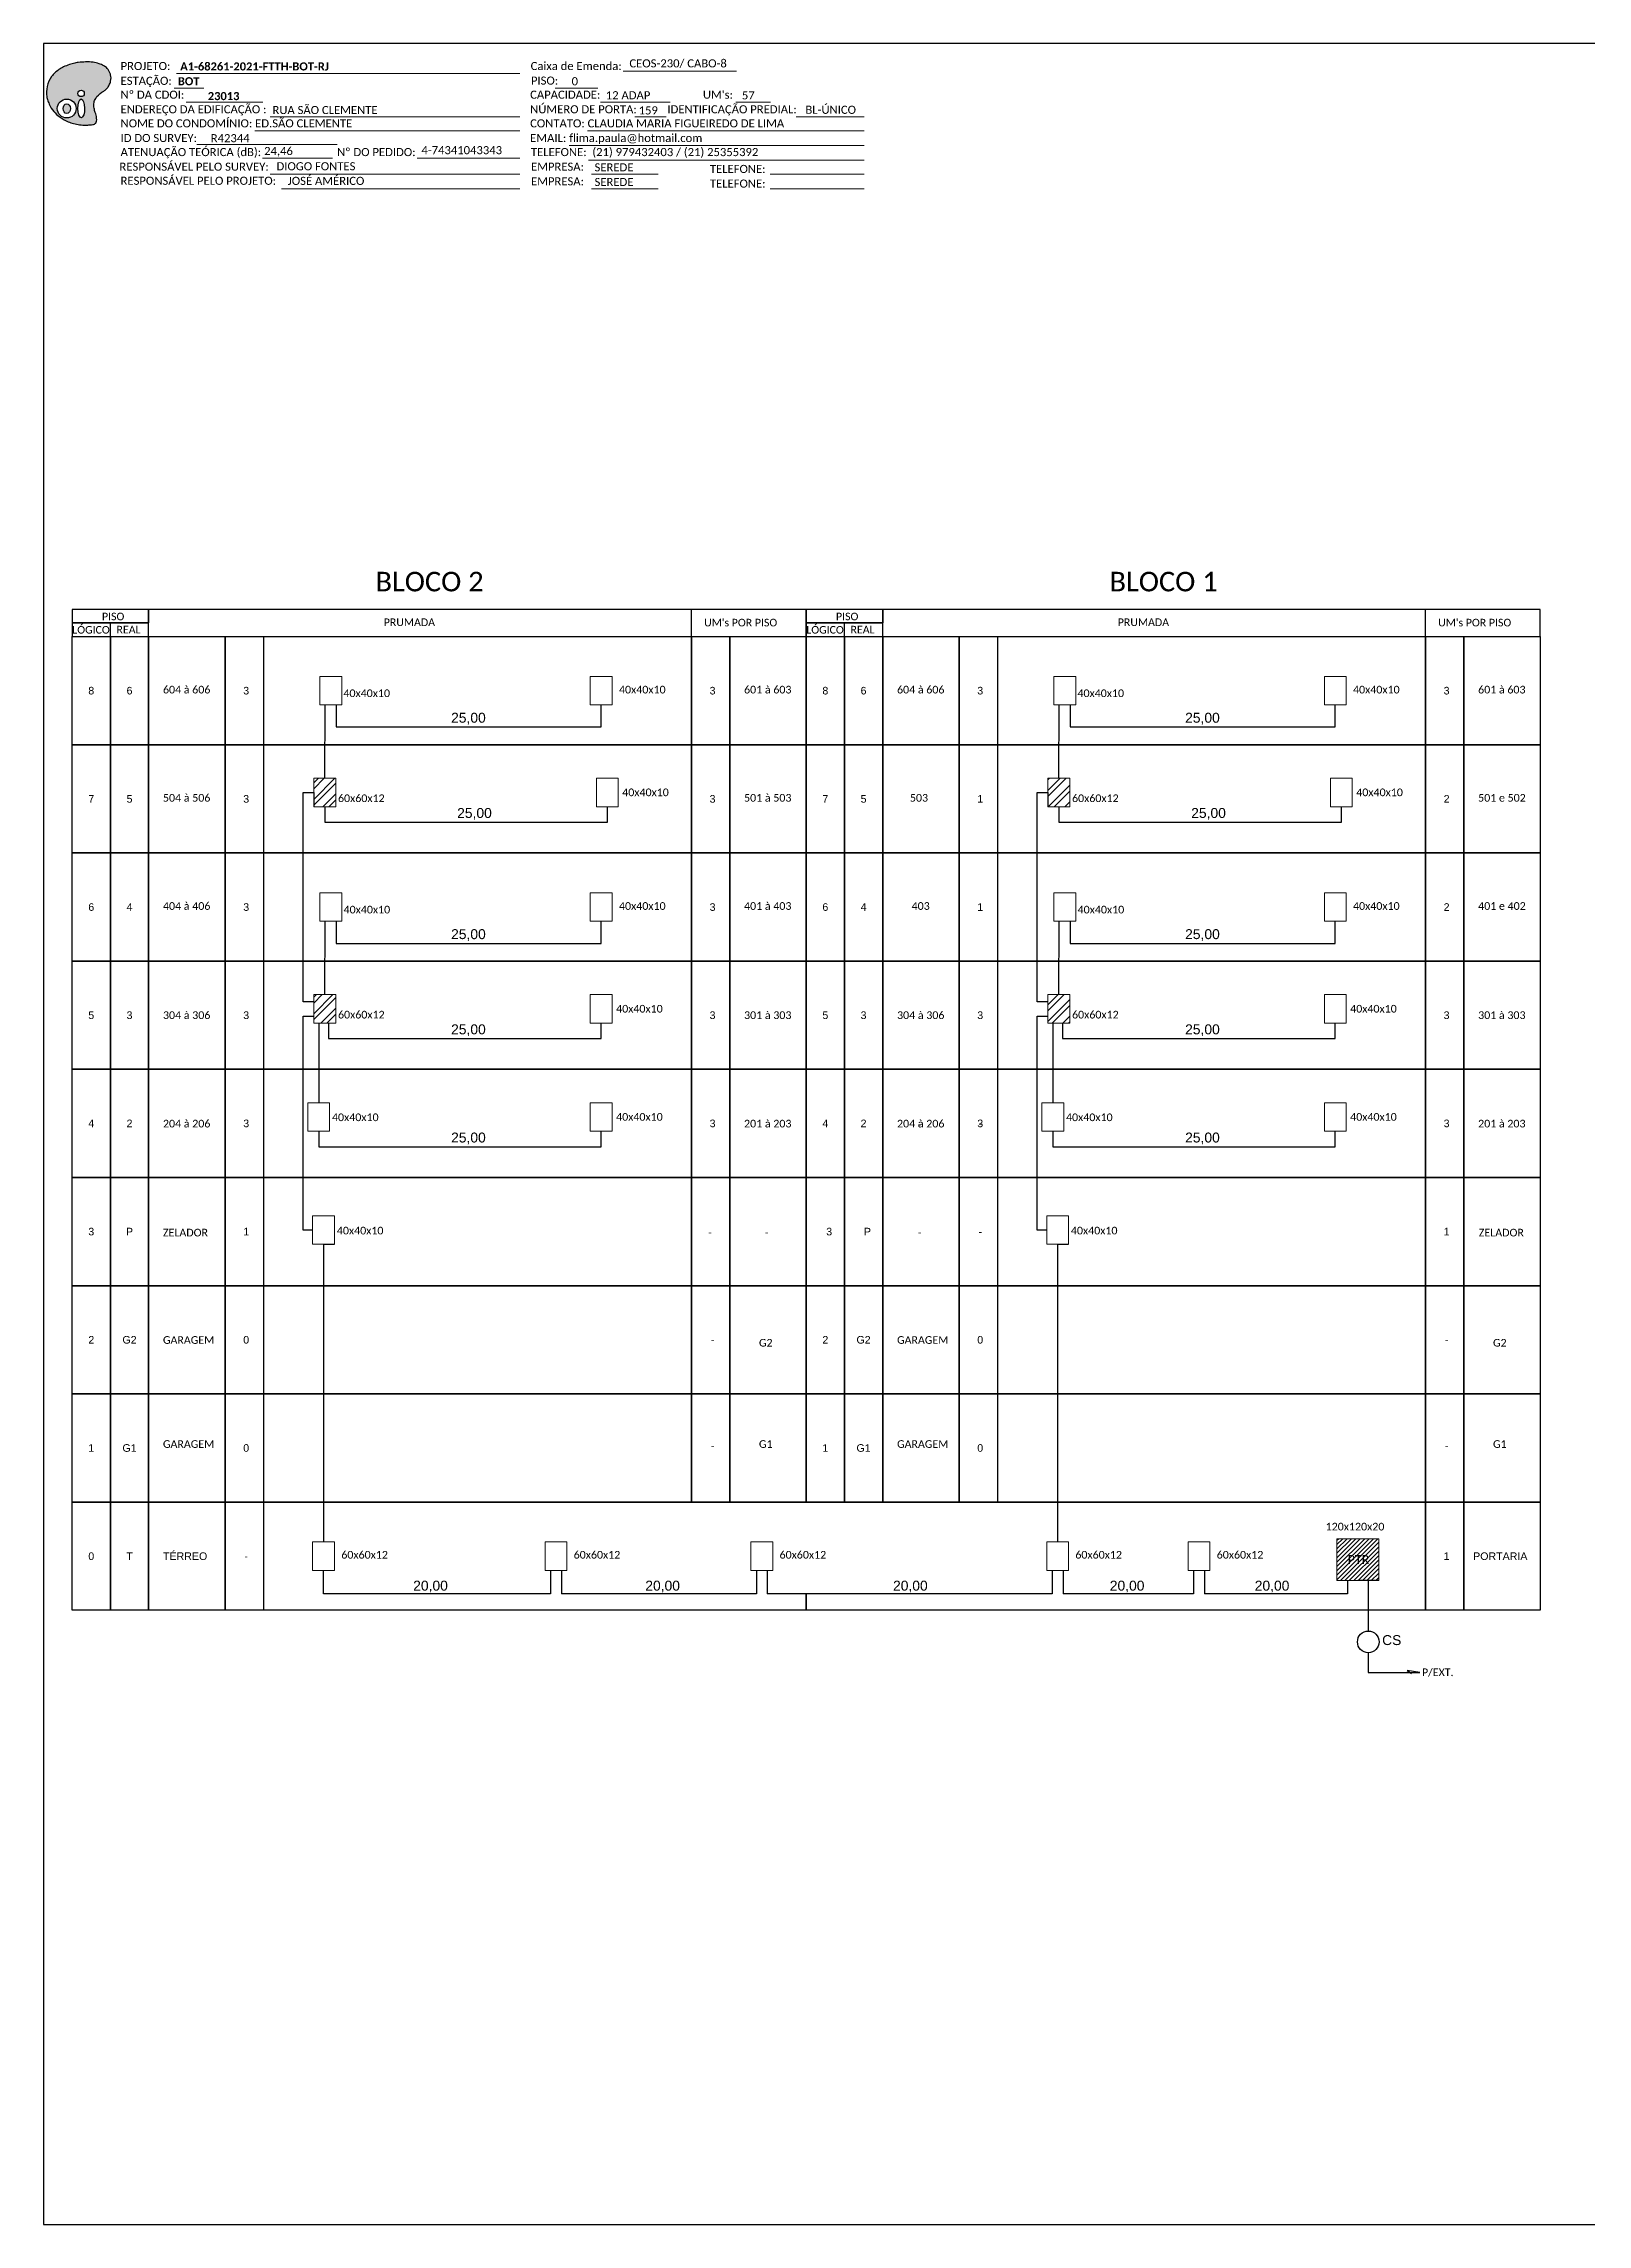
# Model space of a CAD drawing. Header units: metres. Extents: x -553 to 1164, y 1114 to 1708.
# Drawn here: x 323 to 743, y 1114 to 1708 of the extents above; entities that cross this region are included whole.
import ezdxf
from ezdxf.enums import TextEntityAlignment as Align

# ---------------------------------------------------------------- set-up
doc = ezdxf.new("R2010")
doc.units = ezdxf.units.M
doc.styles.add('ARIAL', font='arial.ttf')
doc.styles.add('WMF-Calibri0', font='calibri.ttf')
doc.styles.add('WMF-Calibri1', font='calibrib.ttf')
pattern_1 = [(45, (0, 0), (-2.245064, 2.245064), []), (45, (0, 1.5875), (-2.245064, 2.245064), [])]

# ---------------------------------------------------------------- blocks, each defined once
blk = doc.blocks.new('OI')
h = blk.add_hatch(color=40)
edge = h.paths.add_edge_path()
edge.add_spline(control_points=[(4.35, -0.67), (3.92, -0.99), (3.26, -1.5), (2.81, -2.59), (2.9, -3.5), (3.06, -4.27), (3.31, -4.85), (3.37, -5.39), (3.4, -5.88), (3.2, -6.4), (2.54, -6.61), (1.65, -6.63), (0.55, -6.67), (-0.56, -6.42), (-1.61, -6.14), (-2.77, -5.61), (-3.92, -4.77), (-4.89, -3.7), (-5.34, -2.65), (-5.6, -1.94), (-5.85, -0.96), (-5.71, 0.47), (-5.1, 2.02), (-4.14, 3.02), (-3.3, 3.61), (-2.37, 4.16), (-1.36, 4.44), (-0.56, 4.7), (0.79, 4.85), (2.24, 4.97), (3.79, 4.57), (4.67, 4.21), (5.44, 3.65), (5.76, 2.99), (6.03, 2.21), (6.01, 1.46), (5.72, 0.64), (5.31, 0.08), (4.88, -0.38), (4.51, -0.55), (4.35, -0.67)], knot_values=[0, 0, 0, 0, 1.60434, 2.417191, 3.427595, 4.282808, 4.776746, 5.304182, 5.888771, 6.258406, 6.858137, 7.79129, 8.986195, 10.124242, 11.187857, 12.242908, 13.953784, 15.414161, 16.515391, 17.349188, 17.675853, 19.552021, 21.515531, 22.568638, 23.63245, 24.621084, 25.782718, 26.745347, 27.142653, 29.870543, 31.004649, 31.921532, 32.709589, 33.801391, 34.042471, 35.192333, 35.971461, 36.628871, 37.254359, 37.836911, 37.836911, 37.836911, 37.836911], degree=3, periodic=0)
h.paths.add_polyline_path([(1.13, -0.87, -1), (-0.04, -0.87, -1)], flags=16)
edge = h.paths.add_edge_path(flags=16)
edge.add_ellipse((0.56, -3.59), major_axis=(-0.02, 1.71), ratio=0.361305, start_angle=0, end_angle=360)
h.paths.add_polyline_path([(-0.36, -3.62, -1), (-3.8, -3.62, -1)], flags=16)
edge = h.paths.add_edge_path(flags=0)
edge.add_ellipse((-2.08, -3.62), major_axis=(0, 0.885), ratio=0.758294, start_angle=0, end_angle=360)
at = {"color": 40}
for centre, radius in [((-2.08, -3.62), 1.72), ((0.54, -0.87), 0.587)]:
    blk.add_circle(centre, radius, dxfattribs=at)
blk.add_ellipse((-2.08, -3.62), major_axis=(0, 0.885), ratio=0.758294, start_param=-3.141592653589792, end_param=3.141592653589792, dxfattribs=at)
blk.add_ellipse((0.56, -3.59), major_axis=(-0.02, 1.71), ratio=0.361305, dxfattribs=at)
at = {"color": 40, "start_tangent": (-0.800898, -0.598801), "end_tangent": (-0.800898, -0.598801)}
blk.add_spline([(4.35, -0.67), (3.2, -1.78), (2.9, -2.54), (2.92, -3.55), (3.12, -4.38), (3.28, -4.85), (3.37, -5.37), (3.35, -5.95), (3.2, -6.29), (2.66, -6.55), (1.73, -6.63), (0.54, -6.62), (-0.58, -6.41), (-1.6, -6.11), (-2.56, -5.67), (-3.95, -4.67), (-4.89, -3.56), (-5.37, -2.56), (-5.64, -1.78), (-5.72, -1.46), (-5.63, 0.42), (-4.84, 2.22), (-4.13, 2.99), (-3.27, 3.62), (-2.4, 4.09), (-1.3, 4.47), (-0.37, 4.72), (0.02, 4.77), (2.75, 4.8), (3.85, 4.53), (4.69, 4.16), (5.31, 3.68), (5.85, 2.73), (5.93, 2.5), (5.94, 1.35), (5.67, 0.62), (5.29, 0.08), (4.84, -0.36), (4.35, -0.67)], degree=3, dxfattribs=at)

msp = doc.modelspace()

# ---------------------------------------------------------------- hatches: boundary and pattern name
h = msp.add_hatch()
h.set_pattern_fill('STEEL', color=1, style=0)
h.set_pattern_definition(pattern_1)
h.paths.add_polyline_path([(396.36, 1500.51), (402.32, 1500.51), (402.32, 1508.27), (396.36, 1508.27)])
h = msp.add_hatch()
h.set_pattern_fill('STEEL', color=1, style=0)
h.set_pattern_definition(pattern_1)
h.paths.add_polyline_path([(596.3, 1500.51), (602.26, 1500.51), (602.26, 1508.27), (596.3, 1508.27)])
h = msp.add_hatch()
h.set_pattern_fill('STEEL', color=1, style=0)
h.set_pattern_definition(pattern_1)
h.paths.add_polyline_path([(402.32, 1449.33), (396.36, 1449.33), (396.36, 1441.57), (402.32, 1441.57)])
h = msp.add_hatch()
h.set_pattern_fill('STEEL', color=1, style=0)
h.set_pattern_definition(pattern_1)
h.paths.add_polyline_path([(596.3, 1441.57), (602.26, 1441.57), (602.26, 1449.33), (596.3, 1449.33)])
h = msp.add_hatch()
h.set_pattern_fill('ANSI31', color=1, scale=6.77387, style=0)
h.set_pattern_definition([(45, (474.4742, 1006.79), (-0.5987311, 0.5987311), [])])
h.paths.add_polyline_path([(686.42, 1301.13), (675.04, 1301.13), (675.04, 1289.75), (686.42, 1289.75)])
h.paths.add_polyline_path([(677.35, 1293.6), (684.51, 1293.6), (684.51, 1297.26), (677.35, 1297.26)], flags=24)

# ---------------------------------------------------------------- linework, layer by layer
at = {"color": 7}
msp.add_lwpolyline([(322.75, 1114.37), (1163.75, 1114.37), (1163.75, 1708.37), (322.75, 1708.37)], close=True, dxfattribs=at)
at = {"lineweight": 0}
for points in [[(358.97, 1700.25), (452.48, 1700.25)], [(480.58, 1700.86), (511.52, 1700.86)], [(358.34, 1696.22), (366.4, 1696.22)], [(462.07, 1696.27), (473.74, 1696.27)], [(384.47, 1688.46), (452.48, 1688.46)], [(474.44, 1692.44), (493.37, 1692.44)], [(380.27, 1684.63), (452.48, 1684.63)], [(470.89, 1684.63), (546.25, 1684.63)], [(364.47, 1680.85), (402.68, 1680.85)], [(465.92, 1680.64), (546.25, 1680.64)], [(471.19, 1676.66), (546.25, 1676.66)]]:
    msp.add_lwpolyline(points, dxfattribs=at)
at = {"color": 7, "lineweight": 0}
for points in [[(361.61, 1692.44), (382.5, 1692.44)], [(483.77, 1688.46), (492.32, 1688.46)], [(511.29, 1692.44), (520.72, 1692.44)], [(527.71, 1688.46), (546.21, 1688.46)], [(382.36, 1677.2), (401.45, 1677.2)], [(424.49, 1677.2), (452.5, 1677.2)], [(384.47, 1672.83), (452.48, 1672.83)], [(471.94, 1672.83), (490.15, 1672.83)], [(520.68, 1672.83), (546.25, 1672.83)], [(387.53, 1668.84), (452.48, 1668.84)], [(471.94, 1668.84), (490.15, 1668.84)], [(520.68, 1668.84), (546.25, 1668.84)]]:
    msp.add_lwpolyline(points, dxfattribs=at)
at = {"color": 0}
for points in [[(330.53, 1550.57), (351.36, 1550.57), (351.36, 1554.27), (330.53, 1554.27)], [(330.53, 1546.87), (351.36, 1546.87), (351.36, 1550.57), (330.53, 1550.57)], [(530.47, 1550.57), (551.3, 1550.57), (551.3, 1554.27), (530.47, 1554.27)], [(530.47, 1546.87), (551.3, 1546.87), (551.3, 1550.57), (530.47, 1550.57)]]:
    msp.add_lwpolyline(points, close=True, dxfattribs=at)
for points in [[(340.94, 1546.87), (340.94, 1550.57)], [(351.36, 1546.87), (530.47, 1546.87), (530.47, 1554.27), (351.36, 1554.27), (351.36, 1554.27), (351.36, 1550.57)], [(499.21, 1546.87), (499.21, 1554.27)], [(540.88, 1546.87), (540.88, 1550.57)], [(551.3, 1546.87), (730.41, 1546.87), (730.41, 1554.27), (551.3, 1554.27), (551.3, 1554.27), (551.3, 1550.57)], [(699.15, 1546.87), (699.15, 1554.27)], [(402.45, 1528.26), (402.45, 1522.24), (474.64, 1522.24), (474.64, 1528.26)], [(602.39, 1528.26), (602.39, 1522.24), (674.58, 1522.24), (674.58, 1528.26)], [(399.34, 1500.51), (399.34, 1496.3), (476.3, 1496.3), (476.3, 1500.51)], [(599.28, 1500.51), (599.28, 1496.3), (676.24, 1496.3), (676.24, 1500.51)], [(402.45, 1469.32), (402.45, 1463.3), (474.64, 1463.3), (474.64, 1469.32)], [(602.39, 1469.32), (602.39, 1463.3), (674.58, 1463.3), (674.58, 1469.32)], [(400.33, 1441.57), (400.33, 1437.36), (474.64, 1437.36), (474.64, 1441.57)], [(600.28, 1441.57), (600.28, 1437.36), (674.58, 1437.36), (674.58, 1441.57)], [(397.68, 1412.1), (397.68, 1407.9), (474.64, 1407.9), (474.64, 1412.1)], [(597.62, 1412.1), (597.62, 1407.9), (674.58, 1407.9), (674.58, 1412.1)], [(399.01, 1381.33), (401.99, 1381.33)], [(598.95, 1381.33), (601.93, 1381.33)], [(499.22, 1281.64), (351.36, 1281.64), (351.36, 1311.11), (499.22, 1311.11)], [(499.22, 1311.11), (509.64, 1311.11)], [(509.64, 1311.11), (530.47, 1311.11)], [(530.47, 1311.11), (540.88, 1311.11)], [(540.88, 1311.11), (551.3, 1311.11)], [(551.3, 1311.11), (699.16, 1311.11), (699.16, 1281.64), (551.3, 1281.64)], [(551.3, 1311.11), (572.13, 1311.11)], [(572.13, 1311.11), (582.54, 1311.11)], [(530.47, 1286.15), (530.47, 1281.64), (509.64, 1281.64)], [(540.88, 1281.64), (530.47, 1281.64), (530.47, 1286.15)], [(509.64, 1281.64), (499.22, 1281.64)], [(551.3, 1281.64), (540.88, 1281.64)], [(572.13, 1281.64), (551.3, 1281.64)], [(582.54, 1281.64), (572.13, 1281.64)]]:
    msp.add_lwpolyline(points)
for points in [[(330.53, 1546.87), (340.94, 1546.87), (340.94, 1517.4), (330.53, 1517.4)], [(340.94, 1546.87), (351.36, 1546.87), (351.36, 1517.4), (340.94, 1517.4)], [(351.36, 1546.87), (499.22, 1546.87), (499.22, 1517.4), (351.36, 1517.4)], [(351.36, 1546.87), (372.19, 1546.87), (372.19, 1517.4), (351.36, 1517.4)], [(372.19, 1546.87), (382.6, 1546.87), (382.6, 1517.4), (372.19, 1517.4)], [(499.22, 1546.87), (509.64, 1546.87), (509.64, 1517.4), (499.22, 1517.4)], [(509.64, 1546.87), (530.47, 1546.87), (530.47, 1517.4), (509.64, 1517.4)], [(530.47, 1546.87), (540.88, 1546.87), (540.88, 1517.4), (530.47, 1517.4)], [(540.88, 1546.87), (551.3, 1546.87), (551.3, 1517.4), (540.88, 1517.4)], [(551.3, 1546.87), (699.16, 1546.87), (699.16, 1517.4), (551.3, 1517.4)], [(551.3, 1546.87), (572.13, 1546.87), (572.13, 1517.4), (551.3, 1517.4)], [(572.13, 1546.87), (582.54, 1546.87), (582.54, 1517.4), (572.13, 1517.4)], [(699.16, 1546.87), (709.58, 1546.87), (709.58, 1517.4), (699.16, 1517.4)], [(709.58, 1546.87), (730.41, 1546.87), (730.41, 1517.4), (709.58, 1517.4)], [(330.53, 1517.4), (340.94, 1517.4), (340.94, 1487.93), (330.53, 1487.93)], [(340.94, 1517.4), (351.36, 1517.4), (351.36, 1487.93), (340.94, 1487.93)], [(351.36, 1517.4), (499.22, 1517.4), (499.22, 1487.93), (351.36, 1487.93)], [(351.36, 1517.4), (372.19, 1517.4), (372.19, 1487.93), (351.36, 1487.93)], [(372.19, 1517.4), (382.6, 1517.4), (382.6, 1487.93), (372.19, 1487.93)], [(499.22, 1517.4), (509.64, 1517.4), (509.64, 1487.93), (499.22, 1487.93)], [(509.64, 1517.4), (530.47, 1517.4), (530.47, 1487.93), (509.64, 1487.93)], [(530.47, 1517.4), (540.88, 1517.4), (540.88, 1487.93), (530.47, 1487.93)], [(540.88, 1517.4), (551.3, 1517.4), (551.3, 1487.93), (540.88, 1487.93)], [(551.3, 1517.4), (699.16, 1517.4), (699.16, 1487.93), (551.3, 1487.93)], [(551.3, 1517.4), (572.13, 1517.4), (572.13, 1487.93), (551.3, 1487.93)], [(572.13, 1517.4), (582.54, 1517.4), (582.54, 1487.93), (572.13, 1487.93)], [(699.16, 1517.4), (709.58, 1517.4), (709.58, 1487.93), (699.16, 1487.93)], [(709.58, 1517.4), (730.41, 1517.4), (730.41, 1487.93), (709.58, 1487.93)], [(330.53, 1487.93), (340.94, 1487.93), (340.94, 1458.46), (330.53, 1458.46)], [(340.94, 1487.93), (351.36, 1487.93), (351.36, 1458.46), (340.94, 1458.46)], [(351.36, 1487.93), (499.22, 1487.93), (499.22, 1458.46), (351.36, 1458.46)], [(351.36, 1487.93), (372.19, 1487.93), (372.19, 1458.46), (351.36, 1458.46)], [(372.19, 1487.93), (382.6, 1487.93), (382.6, 1458.46), (372.19, 1458.46)], [(499.22, 1487.93), (509.64, 1487.93), (509.64, 1458.46), (499.22, 1458.46)], [(509.64, 1487.93), (530.47, 1487.93), (530.47, 1458.46), (509.64, 1458.46)], [(530.47, 1487.93), (540.88, 1487.93), (540.88, 1458.46), (530.47, 1458.46)], [(540.88, 1487.93), (551.3, 1487.93), (551.3, 1458.46), (540.88, 1458.46)], [(551.3, 1487.93), (699.16, 1487.93), (699.16, 1458.46), (551.3, 1458.46)], [(551.3, 1487.93), (572.13, 1487.93), (572.13, 1458.46), (551.3, 1458.46)], [(572.13, 1487.93), (582.54, 1487.93), (582.54, 1458.46), (572.13, 1458.46)], [(699.16, 1487.93), (709.58, 1487.93), (709.58, 1458.46), (699.16, 1458.46)], [(709.58, 1487.93), (730.41, 1487.93), (730.41, 1458.46), (709.58, 1458.46)], [(330.53, 1458.46), (340.94, 1458.46), (340.94, 1428.99), (330.53, 1428.99)], [(340.94, 1458.46), (351.36, 1458.46), (351.36, 1428.99), (340.94, 1428.99)], [(351.36, 1458.46), (499.22, 1458.46), (499.22, 1428.99), (351.36, 1428.99)], [(351.36, 1458.46), (372.19, 1458.46), (372.19, 1428.99), (351.36, 1428.99)], [(372.19, 1458.46), (382.6, 1458.46), (382.6, 1428.99), (372.19, 1428.99)], [(499.22, 1458.46), (509.64, 1458.46), (509.64, 1428.99), (499.22, 1428.99)], [(509.64, 1458.46), (530.47, 1458.46), (530.47, 1428.99), (509.64, 1428.99)], [(530.47, 1458.46), (540.88, 1458.46), (540.88, 1428.99), (530.47, 1428.99)], [(540.88, 1458.46), (551.3, 1458.46), (551.3, 1428.99), (540.88, 1428.99)], [(551.3, 1458.46), (699.16, 1458.46), (699.16, 1428.99), (551.3, 1428.99)], [(551.3, 1458.46), (572.13, 1458.46), (572.13, 1428.99), (551.3, 1428.99)], [(572.13, 1458.46), (582.54, 1458.46), (582.54, 1428.99), (572.13, 1428.99)], [(699.16, 1458.46), (709.58, 1458.46), (709.58, 1428.99), (699.16, 1428.99)], [(709.58, 1458.46), (730.41, 1458.46), (730.41, 1428.99), (709.58, 1428.99)], [(330.53, 1428.99), (340.94, 1428.99), (340.94, 1399.52), (330.53, 1399.52)], [(340.94, 1428.99), (351.36, 1428.99), (351.36, 1399.52), (340.94, 1399.52)], [(351.36, 1428.99), (499.22, 1428.99), (499.22, 1399.52), (351.36, 1399.52)], [(351.36, 1428.99), (372.19, 1428.99), (372.19, 1399.52), (351.36, 1399.52)], [(372.19, 1428.99), (382.6, 1428.99), (382.6, 1399.52), (372.19, 1399.52)], [(499.22, 1428.99), (509.64, 1428.99), (509.64, 1399.52), (499.22, 1399.52)], [(509.64, 1428.99), (530.47, 1428.99), (530.47, 1399.52), (509.64, 1399.52)], [(530.47, 1428.99), (540.88, 1428.99), (540.88, 1399.52), (530.47, 1399.52)], [(540.88, 1428.99), (551.3, 1428.99), (551.3, 1399.52), (540.88, 1399.52)], [(551.3, 1428.99), (699.16, 1428.99), (699.16, 1399.52), (551.3, 1399.52)], [(551.3, 1428.99), (572.13, 1428.99), (572.13, 1399.52), (551.3, 1399.52)], [(572.13, 1428.99), (582.54, 1428.99), (582.54, 1399.52), (572.13, 1399.52)], [(699.16, 1428.99), (709.58, 1428.99), (709.58, 1399.52), (699.16, 1399.52)], [(709.58, 1428.99), (730.41, 1428.99), (730.41, 1399.52), (709.58, 1399.52)], [(330.53, 1399.52), (340.94, 1399.52), (340.94, 1370.05), (330.53, 1370.05)], [(340.94, 1399.52), (351.36, 1399.52), (351.36, 1370.05), (340.94, 1370.05)], [(351.36, 1399.52), (499.22, 1399.52), (499.22, 1370.05), (351.36, 1370.05)], [(351.36, 1399.52), (372.19, 1399.52), (372.19, 1370.05), (351.36, 1370.05)], [(372.19, 1399.52), (382.6, 1399.52), (382.6, 1370.05), (372.19, 1370.05)], [(499.22, 1399.52), (509.64, 1399.52), (509.64, 1370.05), (499.22, 1370.05)], [(509.64, 1399.52), (530.47, 1399.52), (530.47, 1370.05), (509.64, 1370.05)], [(530.47, 1399.52), (540.88, 1399.52), (540.88, 1370.05), (530.47, 1370.05)], [(540.88, 1399.52), (551.3, 1399.52), (551.3, 1370.05), (540.88, 1370.05)], [(551.3, 1399.52), (699.16, 1399.52), (699.16, 1370.05), (551.3, 1370.05)], [(551.3, 1399.52), (572.13, 1399.52), (572.13, 1370.05), (551.3, 1370.05)], [(572.13, 1399.52), (582.54, 1399.52), (582.54, 1370.05), (572.13, 1370.05)], [(699.16, 1399.52), (709.58, 1399.52), (709.58, 1370.05), (699.16, 1370.05)], [(709.58, 1399.52), (730.41, 1399.52), (730.41, 1370.05), (709.58, 1370.05)], [(330.53, 1370.05), (340.94, 1370.05), (340.94, 1340.58), (330.53, 1340.58)], [(340.94, 1370.05), (351.36, 1370.05), (351.36, 1340.58), (340.94, 1340.58)], [(351.36, 1370.05), (499.22, 1370.05), (499.22, 1340.58), (351.36, 1340.58)], [(351.36, 1370.05), (372.19, 1370.05), (372.19, 1340.58), (351.36, 1340.58)], [(372.19, 1370.05), (382.6, 1370.05), (382.6, 1340.58), (372.19, 1340.58)], [(499.22, 1370.05), (509.64, 1370.05), (509.64, 1340.58), (499.22, 1340.58)], [(509.64, 1370.05), (530.47, 1370.05), (530.47, 1340.58), (509.64, 1340.58)], [(530.47, 1370.05), (540.88, 1370.05), (540.88, 1340.58), (530.47, 1340.58)], [(540.88, 1370.05), (551.3, 1370.05), (551.3, 1340.58), (540.88, 1340.58)], [(551.3, 1370.05), (699.16, 1370.05), (699.16, 1340.58), (551.3, 1340.58)], [(551.3, 1370.05), (572.13, 1370.05), (572.13, 1340.58), (551.3, 1340.58)], [(572.13, 1370.05), (582.54, 1370.05), (582.54, 1340.58), (572.13, 1340.58)], [(699.16, 1370.05), (709.58, 1370.05), (709.58, 1340.58), (699.16, 1340.58)], [(709.58, 1370.05), (730.41, 1370.05), (730.41, 1340.58), (709.58, 1340.58)], [(330.53, 1340.58), (340.94, 1340.58), (340.94, 1311.11), (330.53, 1311.11)], [(340.94, 1340.58), (351.36, 1340.58), (351.36, 1311.11), (340.94, 1311.11)], [(351.36, 1340.58), (499.22, 1340.58), (499.22, 1311.11), (351.36, 1311.11)], [(351.36, 1340.58), (372.19, 1340.58), (372.19, 1311.11), (351.36, 1311.11)], [(372.19, 1340.58), (382.6, 1340.58), (382.6, 1311.11), (372.19, 1311.11)], [(499.22, 1340.58), (509.64, 1340.58), (509.64, 1311.11), (499.22, 1311.11)], [(509.64, 1340.58), (530.47, 1340.58), (530.47, 1311.11), (509.64, 1311.11)], [(530.47, 1340.58), (540.88, 1340.58), (540.88, 1311.11), (530.47, 1311.11)], [(540.88, 1340.58), (551.3, 1340.58), (551.3, 1311.11), (540.88, 1311.11)], [(551.3, 1340.58), (699.16, 1340.58), (699.16, 1311.11), (551.3, 1311.11)], [(551.3, 1340.58), (572.13, 1340.58), (572.13, 1311.11), (551.3, 1311.11)], [(572.13, 1340.58), (582.54, 1340.58), (582.54, 1311.11), (572.13, 1311.11)], [(699.16, 1340.58), (709.58, 1340.58), (709.58, 1311.11), (699.16, 1311.11)], [(709.58, 1340.58), (730.41, 1340.58), (730.41, 1311.11), (709.58, 1311.11)], [(330.53, 1311.11), (340.94, 1311.11), (340.94, 1281.64), (330.53, 1281.64)], [(340.94, 1311.11), (351.36, 1311.11), (351.36, 1281.64), (340.94, 1281.64)], [(351.36, 1311.11), (372.19, 1311.11), (372.19, 1281.64), (351.36, 1281.64)], [(372.19, 1311.11), (382.6, 1311.11), (382.6, 1281.64), (372.19, 1281.64)], [(699.16, 1311.11), (709.58, 1311.11), (709.58, 1281.64), (699.16, 1281.64)], [(709.58, 1311.11), (730.41, 1311.11), (730.41, 1281.64), (709.58, 1281.64)]]:
    msp.add_lwpolyline(points, close=True)
at = {"color": 2, "const_width": 0.18}
msp.add_lwpolyline([(530.47, 1546.87), (530.47, 1311.11)], dxfattribs=at)
at = {"color": 0, "lineweight": 0}
for points in [[(397.98, 1536.03), (403.94, 1536.03), (403.94, 1528.27), (397.98, 1528.27)], [(471.66, 1536.02), (477.62, 1536.02), (477.62, 1528.26), (471.66, 1528.26)], [(597.92, 1536.03), (603.88, 1536.03), (603.88, 1528.27), (597.92, 1528.27)], [(671.6, 1536.02), (677.56, 1536.02), (677.56, 1528.26), (671.6, 1528.26)], [(473.32, 1508.27), (479.28, 1508.27), (479.28, 1500.51), (473.32, 1500.51)], [(673.26, 1508.27), (679.22, 1508.27), (679.22, 1500.51), (673.26, 1500.51)], [(397.98, 1477.09), (403.94, 1477.09), (403.94, 1469.33), (397.98, 1469.33)], [(471.66, 1477.08), (477.62, 1477.08), (477.62, 1469.32), (471.66, 1469.32)], [(597.92, 1477.09), (603.88, 1477.09), (603.88, 1469.33), (597.92, 1469.33)], [(671.6, 1477.08), (677.56, 1477.08), (677.56, 1469.32), (671.6, 1469.32)], [(471.66, 1449.33), (477.62, 1449.33), (477.62, 1441.57), (471.66, 1441.57)], [(671.6, 1449.33), (677.56, 1449.33), (677.56, 1441.57), (671.6, 1441.57)], [(394.7, 1419.86), (400.66, 1419.86), (400.66, 1412.1), (394.7, 1412.1)], [(471.66, 1419.86), (477.62, 1419.86), (477.62, 1412.1), (471.66, 1412.1)], [(594.65, 1419.86), (600.6, 1419.86), (600.6, 1412.1), (594.65, 1412.1)], [(671.6, 1419.86), (677.56, 1419.86), (677.56, 1412.1), (671.6, 1412.1)], [(396.03, 1389.09), (401.99, 1389.09), (401.99, 1381.33), (396.03, 1381.33)], [(595.97, 1389.09), (601.93, 1389.09), (601.93, 1381.33), (595.97, 1381.33)], [(396.03, 1300.26), (401.99, 1300.26), (401.99, 1292.5), (396.03, 1292.5)], [(459.32, 1300.26), (465.28, 1300.26), (465.28, 1292.5), (459.32, 1292.5)], [(515.4, 1300.26), (521.36, 1300.26), (521.36, 1292.5), (515.4, 1292.5)], [(595.97, 1300.26), (601.93, 1300.26), (601.93, 1292.5), (595.97, 1292.5)], [(634.48, 1300.26), (640.44, 1300.26), (640.44, 1292.5), (634.48, 1292.5)]]:
    msp.add_lwpolyline(points, close=True, dxfattribs=at)
at = {"color": 7}
for points in [[(399.34, 1508.27), (399.47, 1528.26)], [(599.28, 1508.27), (599.41, 1528.26)], [(396.36, 1504.39), (396.36, 1500.51)], [(396.36, 1504.39), (396.36, 1500.51)], [(596.3, 1504.39), (596.3, 1500.51)], [(596.3, 1504.39), (596.3, 1500.51)], [(399.34, 1449.33), (399.47, 1469.32)], [(599.28, 1449.33), (599.41, 1469.32)], [(397.68, 1441.57), (397.68, 1419.86)], [(597.62, 1441.57), (597.62, 1419.86)]]:
    msp.add_lwpolyline(points, dxfattribs=at)
at = {"color": 3}
for points in [[(396.36, 1447.39), (393.42, 1447.39), (393.42, 1504.39), (396.36, 1504.39)], [(596.3, 1447.39), (593.36, 1447.39), (593.36, 1504.39), (596.3, 1504.39)], [(396.03, 1385.21), (393.42, 1385.21), (393.42, 1443.51), (396.36, 1443.51)], [(595.97, 1385.21), (593.36, 1385.21), (593.36, 1443.51), (596.3, 1443.51)], [(399.01, 1381.33), (399.01, 1381.33), (399.01, 1300.26)], [(598.95, 1381.33), (598.95, 1381.33), (598.95, 1300.26)], [(460.81, 1286.15), (399.01, 1286.15), (399.01, 1292.5)], [(460.81, 1292.5), (460.81, 1286.15)], [(463.79, 1292.5), (463.79, 1286.15)], [(516.89, 1292.5), (516.89, 1286.15)], [(519.87, 1292.5), (519.87, 1286.15)], [(597.46, 1292.5), (597.46, 1286.15)], [(600.44, 1292.5), (600.44, 1286.15)], [(635.97, 1292.5), (635.97, 1286.15)], [(638.95, 1292.5), (638.95, 1286.15)], [(677.88, 1289.75), (677.88, 1286.15), (638.95, 1286.15)], [(516.89, 1286.15), (463.79, 1286.15)], [(597.46, 1286.15), (519.87, 1286.15)], [(635.97, 1286.15), (600.44, 1286.15)]]:
    msp.add_lwpolyline(points, dxfattribs=at)
at = {"color": 1, "lineweight": 0}
for points in [[(396.36, 1508.27), (402.32, 1508.27), (402.32, 1500.51), (396.36, 1500.51)], [(596.3, 1508.27), (602.26, 1508.27), (602.26, 1500.51), (596.3, 1500.51)], [(396.36, 1449.33), (402.32, 1449.33), (402.32, 1441.57), (396.36, 1441.57)], [(596.3, 1449.33), (602.26, 1449.33), (602.26, 1441.57), (596.3, 1441.57)], [(675.04, 1301.13), (686.42, 1301.13), (686.42, 1289.75), (675.04, 1289.75)]]:
    msp.add_lwpolyline(points, close=True, dxfattribs=at)
at = {"color": 1}
for points in [[(686.42, 1289.75), (680.73, 1289.75)], [(683.57, 1289.75), (683.57, 1275.99)], [(683.57, 1270.09), (683.57, 1264.71), (697.57, 1264.71), (694.13, 1265.24), (695.3, 1264.38)]]:
    msp.add_lwpolyline(points, dxfattribs=at)
at = {"color": 5}
msp.add_circle((683.57, 1273.04), 2.95, dxfattribs=at)

# ---------------------------------------------------------------- block references
at = {"color": 7, "xscale": 1.494060215586407, "yscale": 1.494060215586409, "zscale": 1.494060215586409, "rotation": 0.153289602394906}
msp.add_blockref('OI', (332.14, 1696.1), dxfattribs=at)

# ---------------------------------------------------------------- texts
at = {"lineweight": 0, "style": 'WMF-Calibri0'}
for s, height, p in [('ESTAÇÃO:', 2.206, (343.71, 1697.14)), ('PROJETO:', 2.206, (343.71, 1701.17)), ('Caixa de Emenda:', 2.2064, (455.41, 1701.17)), ('PISO:', 2.206, (455.49, 1697.19)), ('CAPACIDADE:', 2.2064, (455.27, 1693.36)), ('ENDEREÇO DA EDIFICAÇÃO :', 2.2064, (343.71, 1689.38)), ('NOME DO CONDOMÍNIO: ED.SÃO CLEMENTE', 2.2064, (343.71, 1685.55)), ('CONTATO: CLAUDIA MARIA FIGUEIREDO DE LIMA', 2.2064, (455.27, 1685.55)), ('ID DO SURVEY:', 2.2064, (343.71, 1681.56)), ('R42344', 2.206, (368.28, 1681.51)), ('EMAIL: flima.paula@hotmail.com', 2.2064, (455.27, 1681.56)), ('ATENUAÇÃO TEÓRICA (dB):', 2.2064, (343.71, 1677.73)), ('24,46', 2.206, (382.82, 1678.02)), ('TELEFONE:  (21) 979432403 / (21) 25355392', 2.2064, (455.5, 1677.73))]:
    msp.add_text(s, height=height, dxfattribs=at).set_placement(p)
for s, height, style, p in [('BOT', 2.206, 'WMF-Calibri1', (359.31, 1697.02)), ('A1-68261-2021-FTTH-BOT-RJ', 2.2064, 'WMF-Calibri1', (359.95, 1701.06)), ('0', 2.21, 'WMF-Calibri0', (466.57, 1697.01)), ('CEOS-230/ CABO-8', 2.2064, 'WMF-Calibri0', (482.31, 1701.89)), ('12 ADAP', 2.206, 'WMF-Calibri0', (475.88, 1693.2)), ('RUA SÃO CLEMENTE ', 2.2064, 'WMF-Calibri0', (385.09, 1689.18)), ('604 à 606', 2.085, 'WMF-Calibri0', (355.26, 1531.37)), ('40x40x10', 2.085, 'WMF-Calibri0', (479.47, 1531.37)), ('601 à 603', 2.085, 'WMF-Calibri0', (513.54, 1531.37)), ('604 à 606', 2.085, 'WMF-Calibri0', (555.21, 1531.37)), ('40x40x10', 2.085, 'WMF-Calibri0', (679.41, 1531.37)), ('601 à 603', 2.085, 'WMF-Calibri0', (713.49, 1531.37)), ('40x40x10', 2.085, 'WMF-Calibri0', (404.41, 1530.38)), ('40x40x10', 2.085, 'WMF-Calibri0', (604.35, 1530.38)), ('504 à 506', 2.085, 'WMF-Calibri0', (355.26, 1501.9)), ('60x60x12', 2.085, 'WMF-Calibri0', (402.94, 1501.78)), ('40x40x10', 2.085, 'WMF-Calibri0', (480.35, 1503.39)), ('501 à 503', 2.085, 'WMF-Calibri0', (513.54, 1501.9)), ('503 ', 2.085, 'WMF-Calibri0', (558.72, 1501.9)), ('60x60x12', 2.085, 'WMF-Calibri0', (602.88, 1501.78)), ('40x40x10', 2.085, 'WMF-Calibri0', (680.29, 1503.39)), ('501 e 502', 2.085, 'WMF-Calibri0', (713.49, 1501.9)), ('404 à 406', 2.085, 'WMF-Calibri0', (355.26, 1472.43)), ('40x40x10', 2.085, 'WMF-Calibri0', (404.45, 1471.45)), ('40x40x10', 2.085, 'WMF-Calibri0', (479.47, 1472.43)), ('401 à 403', 2.085, 'WMF-Calibri0', (513.54, 1472.43)), ('403', 2.085, 'WMF-Calibri0', (559.18, 1472.43)), ('40x40x10', 2.085, 'WMF-Calibri0', (604.39, 1471.45)), ('40x40x10', 2.085, 'WMF-Calibri0', (679.41, 1472.43)), ('401 e 402', 2.085, 'WMF-Calibri0', (713.49, 1472.43)), ('304 à 306', 2.085, 'WMF-Calibri0', (355.26, 1442.7)), ('60x60x12', 2.085, 'WMF-Calibri0', (402.94, 1442.84)), ('40x40x10', 2.085, 'WMF-Calibri0', (478.69, 1444.45)), ('301 à 303', 2.085, 'WMF-Calibri0', (513.54, 1442.7)), ('304 à 306', 2.085, 'WMF-Calibri0', (555.21, 1442.7)), ('60x60x12', 2.085, 'WMF-Calibri0', (602.88, 1442.84)), ('40x40x10', 2.085, 'WMF-Calibri0', (678.63, 1444.45)), ('301 à 303', 2.085, 'WMF-Calibri0', (713.49, 1442.7)), ('204 à 206', 2.085, 'WMF-Calibri0', (355.26, 1413.16)), ('40x40x10', 2.085, 'WMF-Calibri0', (401.29, 1414.88)), ('40x40x10', 2.085, 'WMF-Calibri0', (478.69, 1414.99)), ('201 à 203', 2.085, 'WMF-Calibri0', (513.54, 1413.16)), ('204 à 206', 2.085, 'WMF-Calibri0', (555.21, 1413.16)), ('-', 2.09, 'WMF-Calibri0', (560.87, 1412.94)), ('40x40x10', 2.085, 'WMF-Calibri0', (601.23, 1414.88)), ('40x40x10', 2.085, 'WMF-Calibri0', (678.63, 1414.99)), ('201 à 203', 2.085, 'WMF-Calibri0', (713.49, 1413.16)), ('ZELADOR', 2.085, 'WMF-Calibri0', (355.26, 1383.47)), ('40x40x10', 2.085, 'WMF-Calibri0', (402.62, 1384.02)), ('-', 2.09, 'WMF-Calibri0', (503.79, 1383.47)), ('-', 2.09, 'WMF-Calibri0', (519.19, 1383.47)), ('-', 2.09, 'WMF-Calibri0', (560.87, 1383.47)), ('40x40x10', 2.085, 'WMF-Calibri0', (602.56, 1384.02)), ('ZELADOR', 2.085, 'WMF-Calibri0', (713.68, 1383.47)), ('GARAGEM', 2.085, 'WMF-Calibri0', (355.26, 1354.22)), ('G2', 2.085, 'WMF-Calibri0', (517.6, 1353.47)), ('GARAGEM', 2.085, 'WMF-Calibri0', (555.21, 1354.22)), ('G2', 2.085, 'WMF-Calibri0', (717.54, 1353.47)), ('GARAGEM', 2.085, 'WMF-Calibri0', (355.26, 1325.88)), ('G1', 2.085, 'WMF-Calibri0', (517.6, 1325.88)), ('GARAGEM', 2.085, 'WMF-Calibri0', (555.21, 1325.88)), ('G1', 2.085, 'WMF-Calibri0', (717.54, 1325.88)), ('120x120x20', 2.085, 'WMF-Calibri0', (671.96, 1303.39)), ('60x60x12', 2.085, 'WMF-Calibri0', (403.84, 1295.72)), ('60x60x12', 2.085, 'WMF-Calibri0', (467.13, 1295.72)), ('60x60x12', 2.085, 'WMF-Calibri0', (523.21, 1295.72)), ('60x60x12', 2.085, 'WMF-Calibri0', (603.78, 1295.72)), ('60x60x12', 2.085, 'WMF-Calibri0', (642.29, 1295.72)), ('PTR', 2.44, 'WMF-Calibri0', (677.96, 1294.22)), ('P/EXT.', 2.085, 'WMF-Calibri0', (698.2, 1263.71))]:
    msp.add_text(s, height=height, dxfattribs=dict(style=style)).set_placement(p)
at = {"color": 7, "lineweight": 0, "style": 'WMF-Calibri0'}
for s, height, p in [('Nº DA CDOI:', 2.2064, (343.71, 1693.36)), ("UM's:", 2.206, (502.34, 1693.36)), ('NÚMERO DE PORTA:', 2.2064, (455.27, 1689.38)), ('IDENTIFICAÇÃO PREDIAL:', 2.2064, (492.65, 1689.38)), ('RESPONSÁVEL PELO SURVEY:', 2.2064, (343.41, 1673.75)), ('DIOGO FONTES', 2.2064, (386.19, 1673.86)), ('Nº DO PEDIDO:', 2.2064, (402.69, 1677.73)), ('EMPRESA:', 2.206, (455.5, 1673.75)), ('TELEFONE:', 2.206, (504.24, 1673.13)), ('RESPONSÁVEL PELO PROJETO:', 2.2064, (343.71, 1669.92)), ('JOSÉ AMÉRICO', 2.2064, (389.25, 1669.88)), ('EMPRESA:', 2.206, (455.5, 1669.76)), ('TELEFONE:', 2.206, (504.24, 1669.14))]:
    msp.add_text(s, height=height, dxfattribs=at).set_placement(p)
at = {"color": 7, "style": 'WMF-Calibri1'}
msp.add_text('23013', height=2.206, dxfattribs=at).set_placement((371.78, 1692.98), align=Align.CENTER)
at = {"color": 7, "style": 'WMF-Calibri0'}
for s, height, p in [('57', 2.206, (512.95, 1693.18)), ('159', 2.206, (484.83, 1689.08)), ('BL-ÚNICO', 2.206, (530.26, 1689.25)), ('4-74341043343', 2.2064, (425.65, 1678.24)), ('SEREDE', 2.206, (472.81, 1673.57)), ('SEREDE', 2.206, (472.81, 1669.58))]:
    msp.add_text(s, height=height, dxfattribs=at).set_placement(p)
at = {"color": 0, "style": 'WMF-Calibri0'}
for s, height, p in [('BLOCO 2', 5.318, (413.13, 1559.18)), ('BLOCO 1', 5.318, (613.07, 1559.18)), ('  LÓGICO', 2.07, (329.1, 1547.67)), ('     PISO', 2.07, (334.99, 1551.3)), ('PRUMADA', 2.07, (415.4, 1549.73)), ("UM's POR PISO", 2.07, (502.66, 1549.63)), ('  LÓGICO', 2.07, (529.04, 1547.67)), ('     PISO', 2.07, (534.93, 1551.3)), ('PRUMADA', 2.07, (615.34, 1549.73)), ("UM's POR PISO", 2.07, (702.6, 1549.63)), ('    REAL', 2.07, (339.69, 1547.72)), ('    REAL', 2.07, (539.63, 1547.72))]:
    msp.add_text(s, height=height, dxfattribs=at).set_placement(p)
at = {"style": 'ARIAL', "flags": 12}
for tag, height, p in [('8', 2.07, (335.73, 1532.13)), ('6', 2.07, (346.15, 1532.13)), ('3', 2.07, (377.93, 1532.13)), ('3', 2.07, (504.96, 1532.13)), ('8', 2.07, (535.68, 1532.13)), ('6', 2.07, (546.09, 1532.13)), ('3', 2.07, (577.87, 1532.13)), ('3', 2.07, (704.9, 1532.13)), ('25,00', 2.7, (438.46, 1524.75)), ('25,00', 2.7, (638.4, 1524.75)), ('7', 2.07, (335.73, 1502.66)), ('5', 2.07, (346.15, 1502.66)), ('3', 2.07, (377.93, 1502.66)), ('3', 2.07, (504.96, 1502.66)), ('7', 2.07, (535.68, 1502.66)), ('5', 2.07, (546.09, 1502.66)), ('1', 2.07, (577.87, 1502.66)), ('2', 2.07, (704.9, 1502.66)), ('25,00', 2.7, (440.11, 1498.81)), ('25,00', 2.7, (640.06, 1498.81)), ('6', 2.07, (335.73, 1473.19)), ('4', 2.07, (346.15, 1473.19)), ('3', 2.07, (377.93, 1473.19)), ('3', 2.07, (504.96, 1473.19)), ('6', 2.07, (535.68, 1473.19)), ('4', 2.07, (546.09, 1473.19)), ('1', 2.07, (577.87, 1473.19)), ('2', 2.07, (704.9, 1473.19)), ('25,00', 2.7, (438.46, 1465.81)), ('25,00', 2.7, (638.4, 1465.81)), ('5', 2.07, (335.73, 1443.73)), ('3', 2.07, (346.15, 1443.73)), ('3', 2.07, (377.93, 1443.73)), ('3', 2.07, (504.96, 1443.73)), ('5', 2.07, (535.68, 1443.73)), ('3', 2.07, (546.09, 1443.73)), ('3', 2.07, (577.87, 1443.73)), ('3', 2.07, (704.9, 1443.73)), ('25,00', 2.7, (438.46, 1439.88)), ('25,00', 2.7, (638.4, 1439.88)), ('4', 2.07, (335.73, 1414.26)), ('2', 2.07, (346.15, 1414.26)), ('3', 2.07, (377.93, 1414.26)), ('3', 2.07, (504.96, 1414.26)), ('4', 2.07, (535.68, 1414.26)), ('2', 2.07, (546.09, 1414.26)), ('3', 2.07, (577.87, 1414.26)), ('-', 2.07, (577.87, 1414.26)), ('3', 2.07, (704.9, 1414.26)), ('25,00', 2.7, (438.46, 1410.41)), ('25,00', 2.7, (638.4, 1410.41)), ('3', 2.07, (335.73, 1384.79)), ('P', 2.07, (346.15, 1384.79)), ('1', 2.07, (377.93, 1384.79)), ('3', 2.07, (536.73, 1384.79)), ('P', 2.07, (547.15, 1384.79)), ('-', 2.07, (577.87, 1384.79)), ('1', 2.07, (704.9, 1384.79)), ('2', 2.07, (335.73, 1355.32)), ('G2', 2.07, (346.15, 1355.32)), ('0', 2.07, (377.93, 1355.32)), ('-', 2.07, (504.96, 1355.32)), ('2', 2.07, (535.68, 1355.32)), ('G2', 2.07, (546.09, 1355.32)), ('0', 2.07, (577.87, 1355.32)), ('-', 2.07, (704.9, 1355.32)), ('1', 2.07, (335.73, 1325.85)), ('G1', 2.07, (346.15, 1325.85)), ('0', 2.07, (377.93, 1325.85)), ('-', 2.07, (504.96, 1326.54)), ('1', 2.07, (535.68, 1325.85)), ('G1', 2.07, (546.09, 1325.85)), ('0', 2.07, (577.87, 1325.85)), ('-', 2.07, (704.9, 1326.54)), ('0', 2.07, (335.73, 1296.38)), ('T', 2.07, (346.15, 1296.38)), ('TÉRREO', 2.07, (361.3, 1296.38)), ('-', 2.07, (377.93, 1296.38)), ('1', 2.07, (704.9, 1296.38)), ('PORTARIA', 2.07, (719.52, 1296.38)), ('20,00', 2.7, (428.14, 1288.35)), ('20,00', 2.7, (491.36, 1288.35)), ('20,00', 2.7, (558.84, 1288.35)), ('20,00', 2.7, (617.88, 1288.35)), ('20,00', 2.7, (657.36, 1288.35))]:
    msp.add_attdef(tag, text='XX', height=height, dxfattribs=at).set_placement(p, align=Align.MIDDLE_CENTER)
at = {"color": 5, "style": 'ARIAL', "flags": 12}
msp.add_attdef('CS', text='XX', height=2.7, dxfattribs=at).set_placement((689.96, 1273.52), align=Align.MIDDLE_CENTER)

doc.saveas('drawing.dxf')
